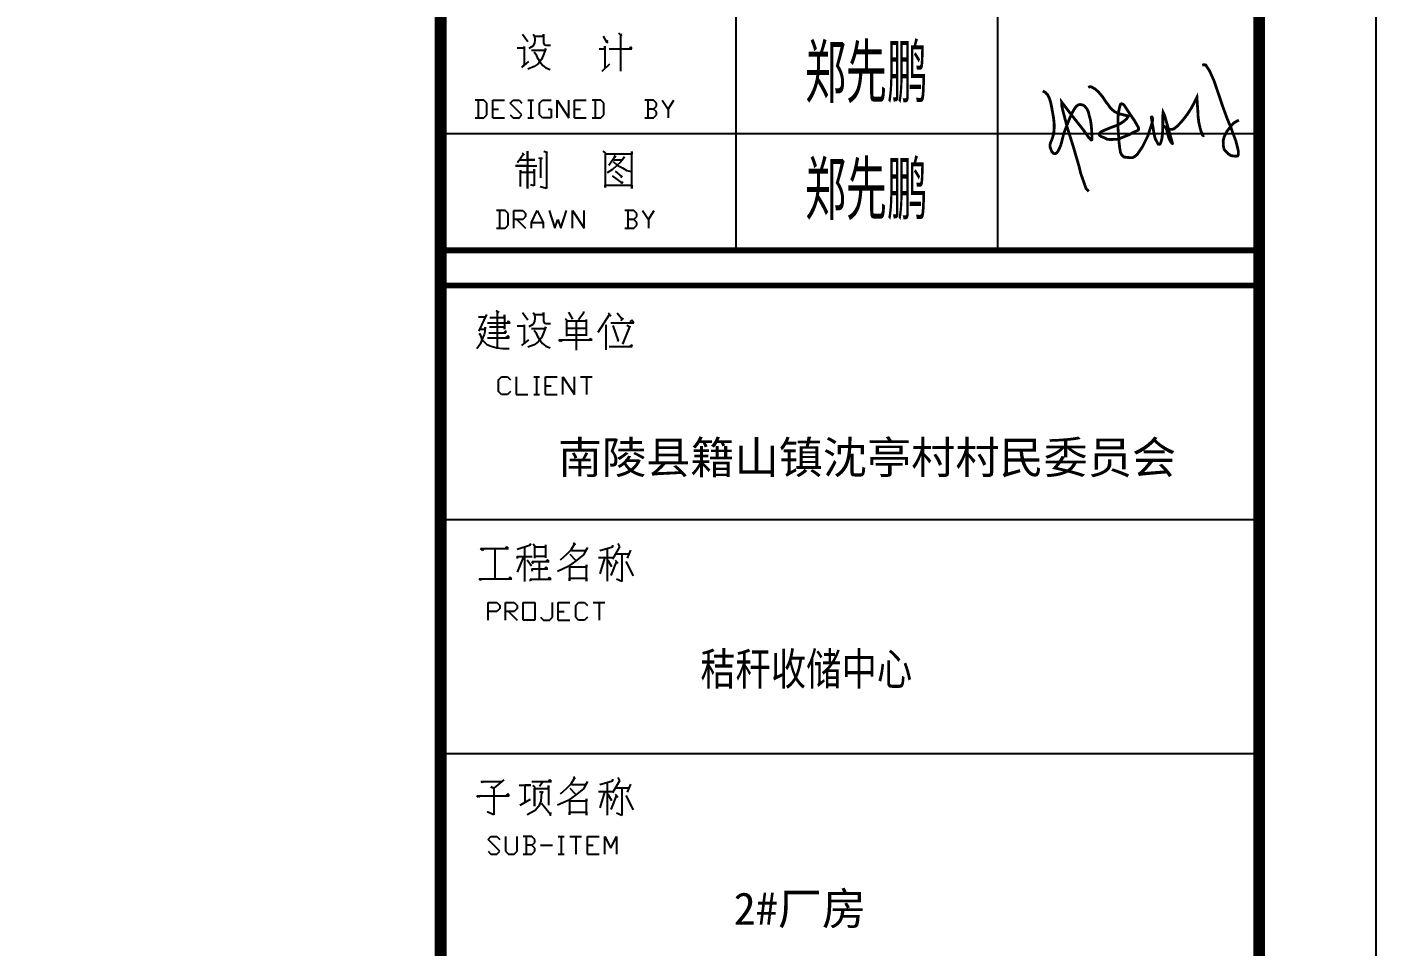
# Model space of a CAD drawing. Extents: x -307088 to 5640332, y -3541089 to -2181377.
# Drawn here: x 5542338 to 5553876, y -3164735 to -3156880 of the extents above; entities that cross this region are included whole.
import ezdxf

# ---------------------------------------------------------------- set-up
doc = ezdxf.new("R2010")
doc.units = 0
doc.header["$LTSCALE"] = 100
doc.header["$MEASUREMENT"] = 0
doc.layers.get('0').update_dxf_attribs({"linetype": 'CONTINUOUS'})
doc.layers.add('PUB_TITLE', color=4, linetype='CONTINUOUS')
doc.styles.add('TSSD_REIN', font='Tssdeng.shx', dxfattribs={"width": 0.7, "bigfont": 'hztxt.shx'})
doc.styles.add('图签2', font='simhei.ttf', dxfattribs={"height": 1000})

# ---------------------------------------------------------------- blocks, each defined once
blk = doc.blocks.new('A$C05C95A80')
at = {"const_width": 24}
for points in [[(1369, 1089), (1388, 1092), (1400, 1089), (1409, 1075), (1433, 1038), (1468, 961), (1499, 871), (1544, 738), (1583, 631), (1617, 549), (1658, 438), (1678, 356), (1679, 340), (1679, 323), (1673, 313), (1664, 312), (1654, 310), (1646, 311), (1628, 313), (1616, 315), (1589, 333), (1574, 348), (1560, 364), (1554, 378), (1551, 396), (1549, 442), (1556, 472), (1581, 523), (1621, 574), (1644, 597), (1683, 619)], [(6, 868), (31, 853), (50, 831), (61, 809), (73, 771), (84, 716), (93, 666), (99, 631), (103, 587), (103, 547), (100, 511), (93, 480), (83, 451), (77, 436), (73, 428), (70, 418), (68, 410), (68, 401), (68, 392), (70, 384), (74, 372), (78, 362), (82, 351), (90, 341), (96, 336), (103, 332), (111, 332), (121, 335), (131, 345), (140, 360), (146, 373), (160, 405), (171, 447), (187, 509), (213, 577), (242, 649), (262, 690), (283, 725), (296, 740), (311, 749), (327, 752), (341, 749), (355, 745), (369, 732), (385, 712), (396, 688), (402, 661), (414, 618), (419, 583), (424, 534), (426, 485), (426, 455), (426, 451), (425, 450), (423, 448), (421, 448), (419, 449), (417, 450), (403, 464), (355, 532), (310, 589), (257, 656), (213, 713), (167, 773), (169, 738), (179, 694), (217, 550), (267, 391), (317, 220), (330, 164), (377, 31), (400, 9)], [(395, 897), (408, 905), (416, 905), (428, 899), (456, 883), (483, 858), (518, 817), (546, 774), (568, 746), (583, 724), (604, 704), (622, 690), (648, 677), (674, 669), (703, 662), (727, 656), (736, 653), (737, 649), (723, 630), (700, 609)], [(700, 609), (668, 588), (652, 580), (633, 571), (591, 556), (540, 535), (508, 521), (500, 514), (494, 509), (489, 500), (490, 492), (496, 484), (502, 480), (541, 464), (556, 455), (564, 454), (578, 453), (593, 453), (654, 455), (675, 466), (740, 492), (790, 518), (822, 533), (825, 538), (825, 544), (825, 553), (787, 619), (759, 659), (705, 741), (699, 749), (694, 753), (687, 757), (681, 758), (674, 756), (670, 753), (669, 751), (668, 748), (667, 746), (657, 704), (654, 685), (651, 666), (650, 652), (649, 599), (650, 538), (652, 515), (658, 429), (663, 388), (671, 340), (683, 318), (699, 303), (733, 299), (771, 297), (790, 306), (812, 323), (858, 390), (903, 480), (930, 563), (939, 588), (943, 603), (945, 620), (945, 630), (941, 644), (938, 646), (935, 645), (934, 644), (934, 641), (935, 639), (935, 636), (951, 542), (958, 497), (967, 461), (983, 431), (990, 417), (993, 413), (999, 411), (1003, 411), (1008, 413), (1012, 418), (1021, 445), (1026, 467), (1029, 500), (1033, 557), (1032, 582), (1033, 660), (1034, 677), (1035, 685), (1041, 672), (1048, 657), (1057, 626), (1115, 421), (1114, 419), (1113, 419), (1112, 420), (1111, 420), (1109, 422), (1108, 423), (1107, 424), (1104, 427), (1103, 430), (1092, 448), (1081, 475), (1072, 512), (1063, 545), (1058, 556), (1058, 558), (1062, 556), (1066, 553), (1068, 551), (1072, 549), (1077, 545), (1088, 542), (1098, 539), (1109, 539), (1118, 541), (1127, 544), (1154, 565), (1191, 603), (1240, 665), (1274, 717), (1306, 776), (1324, 813), (1328, 753), (1332, 695), (1334, 652), (1341, 597), (1352, 548), (1369, 495), (1375, 488), (1382, 485), (1388, 486)]]:
    blk.add_lwpolyline(points, dxfattribs=at)
blk = doc.blocks.new('A$C24767006')
at = {"layer": 'PUB_TITLE'}
for p, q in [((3864, 28988, 1874), (3864, 18518, 1874)), ((7218, 28988, 1874), (7218, 18518, 1874)), ((1126, 21259, 1874), (1195, 21165, 1874)), ((1279, 21144, 1874), (1258, 21107, 1874)), ((1263, 21259, 1874), (1279, 21233, 1874)), ((1279, 21233, 1874), (1284, 21186, 1874)), ((1284, 21186, 1874), (1279, 21144, 1874)), ((1284, 21233, 1874), (1394, 21233, 1874)), ((1394, 21259, 1874), (1394, 21149, 1874)), ((1394, 21233, 1874), (1394, 21259, 1874)), ((1394, 21149, 1874), (1405, 21128, 1874)), ((1405, 21128, 1874), (1426, 21118, 1874)), ((1426, 21118, 1874), (1483, 21118, 1874)), ((2161, 21233, 1874), (2208, 21149, 1874)), ((2218, 21165, 1874), (2187, 21181, 1874)), ((2208, 21149, 1874), (2218, 21165, 1874)), ((2355, 21275, 1874), (2397, 21238, 1874)), ((2381, 21259, 1874), (2381, 20787, 1874)), ((2397, 21238, 1874), (2381, 21259, 1874)), ((1058, 21086, 1874), (1147, 21086, 1874)), ((1147, 21102, 1874), (1147, 20866, 1874)), ((1147, 21086, 1874), (1147, 21102, 1874)), ((1258, 21107, 1874), (1205, 21076, 1874)), ((1242, 21055, 1874), (1415, 21055, 1874)), ((1273, 21034, 1874), (1294, 21002, 1874)), ((1294, 21002, 1874), (1315, 20960, 1874)), ((1315, 20960, 1874), (1352, 20902, 1874)), ((1399, 21007, 1874), (1368, 20934, 1874)), ((1426, 21076, 1874), (1399, 21007, 1874)), ((1415, 21055, 1874), (1426, 21076, 1874)), ((2108, 21070, 1874), (2182, 21070, 1874)), ((2182, 21107, 1874), (2182, 20818, 1874)), ((2182, 21070, 1874), (2182, 21107, 1874)), ((2239, 21070, 1874), (2528, 21070, 1874)), ((2512, 21097, 1874), (2497, 21070, 1874)), ((2528, 21070, 1874), (2512, 21097, 1874)), ((1116, 20834, 1874), (1205, 20908, 1874)), ((1147, 20866, 1874), (1116, 20834, 1874)), ((1273, 20845, 1874), (1195, 20813, 1874)), ((1326, 20881, 1874), (1273, 20845, 1874)), ((1368, 20934, 1874), (1326, 20881, 1874)), ((1352, 20902, 1874), (1384, 20860, 1874)), ((1384, 20860, 1874), (1426, 20829, 1874)), ((1426, 20829, 1874), (1478, 20808, 1874)), ((2145, 20787, 1874), (2245, 20881, 1874)), ((631, 20413, 1874), (518, 20413, 1874)), ((556, 20413, 1874), (556, 20188, 1874)), ((668, 20375, 1874), (631, 20413, 1874)), ((668, 20225, 1874), (668, 20375, 1874)), ((743, 20413, 1874), (893, 20413, 1874)), ((743, 20188, 1874), (743, 20413, 1874)), ((743, 20300, 1874), (818, 20300, 1874)), ((968, 20375, 1874), (1006, 20413, 1874)), ((1118, 20225, 1874), (968, 20375, 1874)), ((1006, 20413, 1874), (1081, 20413, 1874)), ((1081, 20413, 1874), (1118, 20375, 1874)), ((1193, 20413, 1874), (1268, 20413, 1874)), ((1231, 20413, 1874), (1231, 20188, 1874)), ((1343, 20375, 1874), (1381, 20413, 1874)), ((1343, 20225, 1874), (1343, 20375, 1874)), ((1381, 20413, 1874), (1493, 20413, 1874)), ((1456, 20300, 1874), (1493, 20300, 1874)), ((1493, 20300, 1874), (1493, 20188, 1874)), ((1568, 20413, 1874), (1718, 20188, 1874)), ((1568, 20188, 1874), (1568, 20413, 1874)), ((1718, 20188, 1874), (1718, 20413, 1874)), ((1793, 20413, 1874), (1943, 20413, 1874)), ((1793, 20188, 1874), (1793, 20413, 1874)), ((1793, 20300, 1874), (1868, 20300, 1874)), ((2131, 20413, 1874), (2018, 20413, 1874)), ((2056, 20413, 1874), (2056, 20188, 1874)), ((2168, 20375, 1874), (2131, 20413, 1874)), ((2168, 20225, 1874), (2168, 20375, 1874)), ((2806, 20413, 1874), (2693, 20413, 1874)), ((2731, 20413, 1874), (2731, 20188, 1874)), ((2806, 20300, 1874), (2731, 20300, 1874)), ((2843, 20375, 1874), (2806, 20413, 1874)), ((2806, 20300, 1874), (2843, 20338, 1874)), ((2843, 20263, 1874), (2806, 20300, 1874)), ((2843, 20338, 1874), (2843, 20375, 1874)), ((2843, 20225, 1874), (2843, 20263, 1874)), ((2918, 20413, 1874), (2993, 20300, 1874)), ((2993, 20300, 1874), (3068, 20413, 1874)), ((2993, 20300, 1874), (2993, 20188, 1874)), ((518, 20188, 1874), (631, 20188, 1874)), ((631, 20188, 1874), (668, 20225, 1874)), ((743, 20188, 1874), (893, 20188, 1874)), ((968, 20225, 1874), (1006, 20188, 1874)), ((1006, 20188, 1874), (1081, 20188, 1874)), ((1081, 20188, 1874), (1118, 20225, 1874)), ((1193, 20188, 1874), (1268, 20188, 1874)), ((1381, 20188, 1874), (1343, 20225, 1874)), ((1493, 20188, 1874), (1381, 20188, 1874)), ((1793, 20188, 1874), (1943, 20188, 1874)), ((2018, 20188, 1874), (2131, 20188, 1874)), ((2131, 20188, 1874), (2168, 20225, 1874)), ((2693, 20188, 1874), (2806, 20188, 1874)), ((2806, 20188, 1874), (2843, 20225, 1874)), ((75, 19988, 1874), (10575, 19988, 1874)), ((1121, 19738, 1874), (1147, 19712, 1874)), ((1189, 19759, 1874), (1189, 19282, 1874)), ((1189, 19649, 1874), (1189, 19759, 1874)), ((1399, 19759, 1874), (1447, 19744, 1874)), ((1431, 19749, 1874), (1431, 19282, 1874)), ((1447, 19744, 1874), (1431, 19749, 1874)), ((2155, 19759, 1874), (2187, 19738, 1874)), ((2187, 19738, 1874), (2187, 19292, 1874)), ((2528, 19754, 1874), (2528, 19723, 1874)), ((2528, 19282, 1874), (2528, 19754, 1874)), ((1037, 19570, 1874), (1310, 19570, 1874)), ((1189, 19570, 1874), (1037, 19570, 1874)), ((1137, 19723, 1874), (1063, 19612, 1874)), ((1095, 19649, 1874), (1284, 19649, 1874)), ((1147, 19712, 1874), (1137, 19723, 1874)), ((1284, 19649, 1874), (1189, 19649, 1874)), ((1189, 19282, 1874), (1189, 19570, 1874)), ((1331, 19675, 1874), (1378, 19665, 1874)), ((1357, 19665, 1874), (1357, 19418, 1874)), ((1378, 19665, 1874), (1357, 19665, 1874)), ((2528, 19723, 1874), (2187, 19723, 1874)), ((2313, 19691, 1874), (2234, 19576, 1874)), ((2329, 19570, 1874), (2281, 19523, 1874)), ((2287, 19628, 1874), (2339, 19581, 1874)), ((2297, 19702, 1874), (2323, 19681, 1874)), ((2297, 19649, 1874), (2402, 19649, 1874)), ((2323, 19681, 1874), (2313, 19691, 1874)), ((2386, 19623, 1874), (2329, 19570, 1874)), ((2339, 19581, 1874), (2407, 19544, 1874)), ((2434, 19686, 1874), (2386, 19623, 1874)), ((2402, 19649, 1874), (2434, 19686, 1874)), ((1100, 19518, 1874), (1100, 19492, 1874)), ((1100, 19308, 1874), (1100, 19518, 1874)), ((1100, 19492, 1874), (1273, 19492, 1874)), ((1273, 19528, 1874), (1273, 19313, 1874)), ((1273, 19492, 1874), (1273, 19528, 1874)), ((2281, 19523, 1874), (2213, 19481, 1874)), ((2276, 19444, 1874), (2402, 19350, 1874)), ((2313, 19502, 1874), (2397, 19434, 1874)), ((2402, 19444, 1874), (2386, 19418, 1874)), ((2397, 19434, 1874), (2402, 19444, 1874)), ((2407, 19544, 1874), (2465, 19513, 1874)), ((2465, 19513, 1874), (2518, 19497, 1874)), ((1273, 19313, 1874), (1226, 19329, 1874)), ((1431, 19282, 1874), (1352, 19303, 1874)), ((2187, 19324, 1874), (2528, 19324, 1874)), ((2187, 19292, 1874), (2187, 19324, 1874)), ((2413, 19366, 1874), (2392, 19339, 1874)), ((2402, 19350, 1874), (2413, 19366, 1874)), ((2528, 19324, 1874), (2528, 19282, 1874)), ((903, 18997, 1874), (790, 18997, 1874)), ((828, 18997, 1874), (828, 18772, 1874)), ((940, 18960, 1874), (903, 18997, 1874)), ((940, 18810, 1874), (940, 18960, 1874)), ((1015, 18997, 1874), (1128, 18997, 1874)), ((1015, 18772, 1874), (1015, 18997, 1874)), ((1128, 18885, 1874), (1015, 18885, 1874)), ((1053, 18885, 1874), (1165, 18772, 1874)), ((1128, 18997, 1874), (1165, 18960, 1874)), ((1165, 18922, 1874), (1128, 18885, 1874)), ((1165, 18960, 1874), (1165, 18922, 1874)), ((1240, 18847, 1874), (1315, 18997, 1874)), ((1315, 18997, 1874), (1390, 18847, 1874)), ((1465, 18997, 1874), (1540, 18772, 1874)), ((1540, 18772, 1874), (1578, 18885, 1874)), ((1578, 18885, 1874), (1615, 18772, 1874)), ((1615, 18772, 1874), (1690, 18997, 1874)), ((1765, 18997, 1874), (1915, 18772, 1874)), ((1765, 18772, 1874), (1765, 18997, 1874)), ((1915, 18772, 1874), (1915, 18997, 1874)), ((2553, 18997, 1874), (2440, 18997, 1874)), ((2478, 18997, 1874), (2478, 18772, 1874)), ((2553, 18885, 1874), (2478, 18885, 1874)), ((2590, 18960, 1874), (2553, 18997, 1874)), ((2553, 18885, 1874), (2590, 18922, 1874)), ((2590, 18847, 1874), (2553, 18885, 1874)), ((2590, 18922, 1874), (2590, 18960, 1874)), ((2665, 18997, 1874), (2740, 18885, 1874)), ((2740, 18885, 1874), (2815, 18997, 1874)), ((2740, 18885, 1874), (2740, 18772, 1874)), ((790, 18772, 1874), (903, 18772, 1874)), ((903, 18772, 1874), (940, 18810, 1874)), ((1240, 18847, 1874), (1390, 18847, 1874)), ((1240, 18772, 1874), (1240, 18847, 1874)), ((1390, 18847, 1874), (1390, 18772, 1874)), ((2440, 18772, 1874), (2553, 18772, 1874)), ((2553, 18772, 1874), (2590, 18810, 1874)), ((2590, 18810, 1874), (2590, 18847, 1874)), ((664, 17665, 1874), (564, 17455, 1874)), ((785, 17718, 1874), (821, 17691, 1874)), ((800, 17702, 1874), (800, 17245, 1874)), ((821, 17691, 1874), (800, 17702, 1874)), ((895, 17660, 1874), (895, 17476, 1874)), ((895, 17628, 1874), (895, 17660, 1874)), ((1126, 17691, 1874), (1194, 17597, 1874)), ((1262, 17691, 1874), (1278, 17665, 1874)), ((1278, 17665, 1874), (1283, 17618, 1874)), ((1283, 17665, 1874), (1394, 17665, 1874)), ((1394, 17691, 1874), (1394, 17581, 1874)), ((1394, 17665, 1874), (1394, 17691, 1874)), ((1714, 17697, 1874), (1766, 17607, 1874)), ((1913, 17686, 1874), (1845, 17597, 1874)), ((1903, 17702, 1874), (1913, 17686, 1874)), ((2239, 17660, 1874), (2092, 17434, 1874)), ((2223, 17686, 1874), (2260, 17649, 1874)), ((2260, 17649, 1874), (2239, 17660, 1874)), ((2339, 17686, 1874), (2407, 17602, 1874)), ((559, 17634, 1874), (638, 17634, 1874)), ((648, 17502, 1874), (643, 17445, 1874)), ((648, 17476, 1874), (648, 17502, 1874)), ((674, 17560, 1874), (968, 17560, 1874)), ((895, 17502, 1874), (701, 17502, 1874)), ((706, 17628, 1874), (895, 17628, 1874)), ((895, 17476, 1874), (895, 17502, 1874)), ((947, 17581, 1874), (932, 17560, 1874)), ((968, 17560, 1874), (947, 17581, 1874)), ((1058, 17518, 1874), (1147, 17518, 1874)), ((1147, 17534, 1874), (1147, 17298, 1874)), ((1147, 17518, 1874), (1147, 17534, 1874)), ((1257, 17539, 1874), (1205, 17508, 1874)), ((1241, 17487, 1874), (1415, 17487, 1874)), ((1278, 17576, 1874), (1257, 17539, 1874)), ((1283, 17618, 1874), (1278, 17576, 1874)), ((1394, 17581, 1874), (1404, 17560, 1874)), ((1425, 17508, 1874), (1399, 17439, 1874)), ((1404, 17560, 1874), (1425, 17550, 1874)), ((1415, 17487, 1874), (1425, 17508, 1874)), ((1425, 17550, 1874), (1483, 17550, 1874)), ((1672, 17613, 1874), (1688, 17597, 1874)), ((1688, 17597, 1874), (1688, 17387, 1874)), ((1693, 17492, 1874), (1940, 17492, 1874)), ((1698, 17586, 1874), (1940, 17586, 1874)), ((1814, 17581, 1874), (1814, 17208, 1874)), ((1940, 17602, 1874), (1940, 17392, 1874)), ((2192, 17534, 1874), (2192, 17214, 1874)), ((2260, 17560, 1874), (2554, 17560, 1874)), ((2286, 17523, 1874), (2354, 17329, 1874)), ((2417, 17618, 1874), (2386, 17586, 1874)), ((2407, 17602, 1874), (2417, 17618, 1874)), ((2496, 17508, 1874), (2407, 17287, 1874)), ((2465, 17529, 1874), (2512, 17502, 1874)), ((2512, 17502, 1874), (2496, 17508, 1874)), ((2528, 17592, 1874), (2501, 17571, 1874)), ((2554, 17560, 1874), (2528, 17592, 1874)), ((564, 17455, 1874), (585, 17476, 1874)), ((569, 17424, 1874), (590, 17392, 1874)), ((601, 17329, 1874), (580, 17287, 1874)), ((585, 17476, 1874), (648, 17476, 1874)), ((590, 17392, 1874), (601, 17355, 1874)), ((617, 17371, 1874), (601, 17329, 1874)), ((601, 17355, 1874), (627, 17319, 1874)), ((632, 17408, 1874), (617, 17371, 1874)), ((627, 17319, 1874), (669, 17282, 1874)), ((643, 17445, 1874), (632, 17408, 1874)), ((674, 17366, 1874), (953, 17366, 1874)), ((695, 17429, 1874), (911, 17429, 1874)), ((905, 17450, 1874), (890, 17434, 1874)), ((916, 17434, 1874), (905, 17455, 1874)), ((911, 17455, 1874), (905, 17450, 1874)), ((937, 17392, 1874), (905, 17366, 1874)), ((911, 17429, 1874), (911, 17455, 1874)), ((953, 17366, 1874), (937, 17392, 1874)), ((1115, 17266, 1874), (1205, 17340, 1874)), ((1273, 17466, 1874), (1294, 17434, 1874)), ((1325, 17313, 1874), (1273, 17277, 1874)), ((1294, 17434, 1874), (1315, 17392, 1874)), ((1315, 17392, 1874), (1352, 17334, 1874)), ((1367, 17366, 1874), (1325, 17313, 1874)), ((1352, 17334, 1874), (1383, 17292, 1874)), ((1399, 17439, 1874), (1367, 17366, 1874)), ((1593, 17340, 1874), (2018, 17340, 1874)), ((1609, 17319, 1874), (1593, 17340, 1874)), ((1630, 17334, 1874), (1609, 17319, 1874)), ((1688, 17403, 1874), (1940, 17403, 1874)), ((2003, 17355, 1874), (1982, 17340, 1874)), ((2018, 17340, 1874), (2003, 17355, 1874)), ((2354, 17345, 1874), (2344, 17319, 1874)), ((2354, 17329, 1874), (2354, 17345, 1874)), ((580, 17287, 1874), (538, 17224, 1874)), ((669, 17282, 1874), (722, 17261, 1874)), ((722, 17261, 1874), (795, 17240, 1874)), ((795, 17240, 1874), (874, 17229, 1874)), ((874, 17229, 1874), (953, 17229, 1874)), ((1147, 17298, 1874), (1115, 17266, 1874)), ((1273, 17277, 1874), (1194, 17245, 1874)), ((1383, 17292, 1874), (1425, 17261, 1874)), ((1425, 17261, 1874), (1478, 17240, 1874)), ((2239, 17256, 1874), (2533, 17256, 1874)), ((2528, 17277, 1874), (2501, 17261, 1874)), ((2533, 17256, 1874), (2528, 17277, 1874)), ((819, 16827, 1874), (856, 16865, 1874)), ((819, 16677, 1874), (819, 16827, 1874)), ((856, 16865, 1874), (931, 16865, 1874)), ((931, 16865, 1874), (969, 16827, 1874)), ((1044, 16865, 1874), (1044, 16640, 1874)), ((1269, 16865, 1874), (1344, 16865, 1874)), ((1306, 16865, 1874), (1306, 16640, 1874)), ((1419, 16865, 1874), (1569, 16865, 1874)), ((1419, 16640, 1874), (1419, 16865, 1874)), ((1644, 16865, 1874), (1794, 16640, 1874)), ((1644, 16640, 1874), (1644, 16865, 1874)), ((1794, 16640, 1874), (1794, 16865, 1874)), ((1869, 16865, 1874), (2019, 16865, 1874)), ((1944, 16865, 1874), (1944, 16640, 1874)), ((856, 16640, 1874), (819, 16677, 1874)), ((931, 16640, 1874), (856, 16640, 1874)), ((969, 16677, 1874), (931, 16640, 1874)), ((1044, 16640, 1874), (1194, 16640, 1874)), ((1269, 16640, 1874), (1344, 16640, 1874)), ((1419, 16752, 1874), (1494, 16752, 1874)), ((1419, 16640, 1874), (1569, 16640, 1874)), ((75, 15038, 1874), (10575, 15038, 1874)), ((1218, 14729, 1874), (1229, 14708, 1874)), ((1260, 14724, 1874), (1281, 14703, 1874)), ((1418, 14714, 1874), (1418, 14546, 1874)), ((1790, 14724, 1874), (1743, 14645, 1874)), ((1780, 14740, 1874), (1801, 14714, 1874)), ((1801, 14714, 1874), (1790, 14724, 1874)), ((2347, 14729, 1874), (2368, 14687, 1874)), ((588, 14666, 1874), (945, 14666, 1874)), ((614, 14640, 1874), (588, 14666, 1874)), ((635, 14666, 1874), (614, 14640, 1874)), ((772, 14666, 1874), (772, 14278, 1874)), ((772, 14661, 1874), (772, 14278, 1874)), ((924, 14687, 1874), (903, 14661, 1874)), ((945, 14666, 1874), (924, 14687, 1874)), ((1229, 14708, 1874), (1055, 14651, 1874)), ((1055, 14561, 1874), (1250, 14561, 1874)), ((1061, 14535, 1874), (1055, 14561, 1874)), ((1134, 14551, 1874), (1055, 14362, 1874)), ((1150, 14682, 1874), (1150, 14241, 1874)), ((1281, 14703, 1874), (1281, 14540, 1874)), ((1281, 14687, 1874), (1423, 14687, 1874)), ((1286, 14567, 1874), (1423, 14567, 1874)), ((1691, 14588, 1874), (1607, 14514, 1874)), ((1743, 14645, 1874), (1691, 14588, 1874)), ((1733, 14593, 1874), (1806, 14514, 1874)), ((1754, 14640, 1874), (1932, 14640, 1874)), ((1906, 14582, 1874), (1806, 14504, 1874)), ((1958, 14677, 1874), (1906, 14582, 1874)), ((1932, 14640, 1874), (1958, 14677, 1874)), ((2100, 14551, 1874), (2279, 14551, 1874)), ((2279, 14682, 1874), (2116, 14635, 1874)), ((2179, 14540, 1874), (2116, 14341, 1874)), ((2210, 14661, 1874), (2210, 14246, 1874)), ((2279, 14708, 1874), (2279, 14682, 1874)), ((2368, 14687, 1874), (2279, 14530, 1874)), ((2310, 14598, 1874), (2494, 14598, 1874)), ((2399, 14598, 1874), (2399, 14241, 1874)), ((2510, 14645, 1874), (2468, 14540, 1874)), ((1187, 14519, 1874), (1239, 14441, 1874)), ((1244, 14404, 1874), (1449, 14404, 1874)), ((1255, 14372, 1874), (1244, 14404, 1874)), ((1250, 14498, 1874), (1465, 14498, 1874)), ((1260, 14467, 1874), (1250, 14498, 1874)), ((1339, 14493, 1874), (1339, 14273, 1874)), ((1428, 14425, 1874), (1407, 14399, 1874)), ((1444, 14519, 1874), (1418, 14493, 1874)), ((1449, 14404, 1874), (1428, 14425, 1874)), ((1465, 14498, 1874), (1444, 14519, 1874)), ((1712, 14435, 1874), (1575, 14372, 1874)), ((1806, 14504, 1874), (1712, 14435, 1874)), ((1717, 14451, 1874), (1727, 14441, 1874)), ((1727, 14441, 1874), (1727, 14252, 1874)), ((1948, 14425, 1874), (1738, 14425, 1874)), ((1948, 14456, 1874), (1948, 14425, 1874)), ((1948, 14246, 1874), (1948, 14456, 1874)), ((2221, 14514, 1874), (2268, 14435, 1874)), ((2331, 14504, 1874), (2258, 14320, 1874)), ((2315, 14514, 1874), (2347, 14477, 1874)), ((2452, 14498, 1874), (2546, 14315, 1874)), ((567, 14278, 1874), (987, 14278, 1874)), ((583, 14257, 1874), (567, 14278, 1874)), ((609, 14273, 1874), (583, 14257, 1874)), ((966, 14299, 1874), (945, 14278, 1874)), ((987, 14278, 1874), (966, 14299, 1874)), ((1223, 14273, 1874), (1491, 14273, 1874)), ((1234, 14246, 1874), (1223, 14273, 1874)), ((1470, 14294, 1874), (1449, 14267, 1874)), ((1491, 14273, 1874), (1470, 14294, 1874)), ((1727, 14283, 1874), (1948, 14283, 1874)), ((1727, 14252, 1874), (1727, 14283, 1874)), ((1948, 14283, 1874), (1948, 14246, 1874)), ((2399, 14241, 1874), (2331, 14273, 1874)), ((683, 13972, 1874), (795, 13972, 1874)), ((683, 13747, 1874), (683, 13972, 1874)), ((795, 13859, 1874), (683, 13859, 1874)), ((795, 13972, 1874), (833, 13934, 1874)), ((833, 13897, 1874), (795, 13859, 1874)), ((833, 13934, 1874), (833, 13897, 1874)), ((908, 13972, 1874), (1020, 13972, 1874)), ((908, 13747, 1874), (908, 13972, 1874)), ((1020, 13859, 1874), (908, 13859, 1874)), ((945, 13859, 1874), (1058, 13747, 1874)), ((1020, 13972, 1874), (1058, 13934, 1874)), ((1058, 13897, 1874), (1020, 13859, 1874)), ((1058, 13934, 1874), (1058, 13897, 1874)), ((1133, 13972, 1874), (1283, 13972, 1874)), ((1133, 13747, 1874), (1133, 13972, 1874)), ((1283, 13972, 1874), (1283, 13747, 1874)), ((1508, 13784, 1874), (1508, 13972, 1874)), ((1583, 13972, 1874), (1733, 13972, 1874)), ((1583, 13747, 1874), (1583, 13972, 1874)), ((1583, 13859, 1874), (1658, 13859, 1874)), ((1808, 13934, 1874), (1845, 13972, 1874)), ((1808, 13784, 1874), (1808, 13934, 1874)), ((1845, 13972, 1874), (1920, 13972, 1874)), ((1920, 13972, 1874), (1958, 13934, 1874)), ((2033, 13972, 1874), (2183, 13972, 1874)), ((2108, 13972, 1874), (2108, 13747, 1874)), ((1283, 13747, 1874), (1133, 13747, 1874)), ((1358, 13784, 1874), (1395, 13747, 1874)), ((1395, 13747, 1874), (1470, 13747, 1874)), ((1470, 13747, 1874), (1508, 13784, 1874)), ((1583, 13747, 1874), (1733, 13747, 1874)), ((1845, 13747, 1874), (1808, 13784, 1874)), ((1920, 13747, 1874), (1845, 13747, 1874)), ((1958, 13784, 1874), (1920, 13747, 1874)), ((75, 12038, 1874), (10575, 12038, 1874)), ((593, 11677, 1874), (866, 11677, 1874)), ((609, 11661, 1874), (593, 11677, 1874)), ((625, 11677, 1874), (609, 11661, 1874)), ((719, 11609, 1874), (756, 11593, 1874)), ((756, 11593, 1874), (719, 11609, 1874)), ((887, 11698, 1874), (756, 11593, 1874)), ((866, 11677, 1874), (887, 11698, 1874)), ((1082, 11630, 1874), (1234, 11630, 1874)), ((1155, 11630, 1874), (1155, 11409, 1874)), ((1234, 11630, 1874), (1155, 11630, 1874)), ((1244, 11677, 1874), (1496, 11677, 1874)), ((1255, 11624, 1874), (1281, 11609, 1874)), ((1281, 11609, 1874), (1281, 11362, 1874)), ((1386, 11672, 1874), (1344, 11614, 1874)), ((1475, 11698, 1874), (1460, 11677, 1874)), ((1460, 11624, 1874), (1460, 11372, 1874)), ((1460, 11588, 1874), (1460, 11624, 1874)), ((1496, 11677, 1874), (1475, 11698, 1874)), ((1743, 11645, 1874), (1691, 11588, 1874)), ((1790, 11724, 1874), (1743, 11645, 1874)), ((1754, 11640, 1874), (1932, 11640, 1874)), ((1780, 11740, 1874), (1801, 11714, 1874)), ((1801, 11714, 1874), (1790, 11724, 1874)), ((1958, 11677, 1874), (1906, 11582, 1874)), ((1932, 11640, 1874), (1958, 11677, 1874)), ((2279, 11682, 1874), (2116, 11635, 1874)), ((2210, 11661, 1874), (2210, 11246, 1874)), ((2279, 11708, 1874), (2279, 11682, 1874)), ((2368, 11687, 1874), (2279, 11530, 1874)), ((2310, 11598, 1874), (2494, 11598, 1874)), ((2347, 11729, 1874), (2368, 11687, 1874)), ((2399, 11598, 1874), (2399, 11241, 1874)), ((2510, 11645, 1874), (2468, 11540, 1874)), ((541, 11493, 1874), (956, 11493, 1874)), ((562, 11477, 1874), (541, 11493, 1874)), ((588, 11498, 1874), (562, 11477, 1874)), ((756, 11593, 1874), (756, 11252, 1874)), ((935, 11519, 1874), (914, 11498, 1874)), ((956, 11493, 1874), (935, 11519, 1874)), ((1097, 11372, 1874), (1229, 11451, 1874)), ((1281, 11588, 1874), (1460, 11588, 1874)), ((1281, 11362, 1874), (1281, 11588, 1874)), ((1360, 11425, 1874), (1334, 11362, 1874)), ((1344, 11551, 1874), (1391, 11535, 1874)), ((1370, 11546, 1874), (1360, 11425, 1874)), ((1391, 11535, 1874), (1370, 11546, 1874)), ((1712, 11435, 1874), (1575, 11372, 1874)), ((1691, 11588, 1874), (1607, 11514, 1874)), ((1806, 11504, 1874), (1712, 11435, 1874)), ((1717, 11451, 1874), (1727, 11441, 1874)), ((1727, 11441, 1874), (1727, 11252, 1874)), ((1733, 11593, 1874), (1806, 11514, 1874)), ((1948, 11425, 1874), (1738, 11425, 1874)), ((1906, 11582, 1874), (1806, 11504, 1874)), ((1948, 11456, 1874), (1948, 11425, 1874)), ((1948, 11246, 1874), (1948, 11456, 1874)), ((2100, 11551, 1874), (2279, 11551, 1874)), ((2179, 11540, 1874), (2116, 11341, 1874)), ((2221, 11514, 1874), (2268, 11435, 1874)), ((2331, 11504, 1874), (2258, 11320, 1874)), ((2315, 11514, 1874), (2347, 11477, 1874)), ((2452, 11498, 1874), (2546, 11315, 1874)), ((756, 11252, 1874), (672, 11288, 1874)), ((1155, 11409, 1874), (1097, 11372, 1874)), ((1286, 11304, 1874), (1187, 11252, 1874)), ((1334, 11362, 1874), (1286, 11304, 1874)), ((1370, 11399, 1874), (1481, 11262, 1874)), ((1486, 11278, 1874), (1481, 11236, 1874)), ((1481, 11262, 1874), (1486, 11278, 1874)), ((1727, 11283, 1874), (1948, 11283, 1874)), ((1727, 11252, 1874), (1727, 11283, 1874)), ((1948, 11283, 1874), (1948, 11246, 1874)), ((2399, 11241, 1874), (2331, 11273, 1874)), ((683, 10934, 1874), (720, 10972, 1874)), ((833, 10784, 1874), (683, 10934, 1874)), ((720, 10972, 1874), (795, 10972, 1874)), ((795, 10972, 1874), (833, 10934, 1874)), ((908, 10972, 1874), (908, 10784, 1874)), ((1058, 10784, 1874), (1058, 10972, 1874)), ((1245, 10972, 1874), (1133, 10972, 1874)), ((1170, 10972, 1874), (1170, 10747, 1874)), ((1283, 10934, 1874), (1245, 10972, 1874)), ((1283, 10897, 1874), (1283, 10934, 1874)), ((1583, 10972, 1874), (1658, 10972, 1874)), ((1620, 10972, 1874), (1620, 10747, 1874)), ((1733, 10972, 1874), (1883, 10972, 1874)), ((1808, 10972, 1874), (1808, 10747, 1874)), ((1958, 10972, 1874), (2108, 10972, 1874)), ((1958, 10747, 1874), (1958, 10972, 1874)), ((2183, 10972, 1874), (2258, 10822, 1874)), ((2183, 10747, 1874), (2183, 10972, 1874)), ((2258, 10822, 1874), (2333, 10972, 1874)), ((2333, 10972, 1874), (2333, 10747, 1874)), ((683, 10784, 1874), (720, 10747, 1874)), ((720, 10747, 1874), (795, 10747, 1874)), ((795, 10747, 1874), (833, 10784, 1874)), ((908, 10784, 1874), (945, 10747, 1874)), ((945, 10747, 1874), (1020, 10747, 1874)), ((1020, 10747, 1874), (1058, 10784, 1874)), ((1133, 10747, 1874), (1245, 10747, 1874)), ((1245, 10859, 1874), (1170, 10859, 1874)), ((1245, 10859, 1874), (1283, 10897, 1874)), ((1283, 10822, 1874), (1245, 10859, 1874)), ((1245, 10747, 1874), (1283, 10784, 1874)), ((1283, 10784, 1874), (1283, 10822, 1874)), ((1358, 10859, 1874), (1508, 10859, 1874)), ((1583, 10747, 1874), (1658, 10747, 1874)), ((1958, 10859, 1874), (2033, 10859, 1874)), ((1958, 10747, 1874), (2108, 10747, 1874))]:
    blk.add_line(p, q, dxfattribs=at)
at = {"layer": 'PUB_TITLE', "const_width": 150, "elevation": 1874}
blk.add_lwpolyline([(75, 60038), (75, 38)], dxfattribs=at)
at = {"layer": 'PUB_TITLE', "const_width": 75, "elevation": 1874}
for points in [[(75, 28988), (10575, 28988), (10575, 18488), (75, 18488)], [(75, 38), (75, 18038), (10575, 18038), (10575, 38)]]:
    blk.add_lwpolyline(points, close=True, dxfattribs=at)
at = {"xscale": 1.5, "yscale": 1.5, "zscale": 1.5}
blk.add_blockref('A$C05C95A80', (7791, 19230), dxfattribs=at)
at = {"layer": 'PUB_TITLE', "style": 'TSSD_REIN', "width": 0.7}
for p in [(4750, 20379, 1874), (4750, 18879, 1874)]:
    blk.add_text('郑先鹏', height=750, dxfattribs=at).set_placement(p)
at = {"layer": 'PUB_TITLE', "color": 6, "style": '图签2'}
for s, height, p in [('南陵县籍山镇沈亭村村民委员会', 415.33, (1579, 15625, 1874)), ('2#厂房', 415.3, (3835, 9840, 1874))]:
    blk.add_text(s, height=height, dxfattribs=at).set_placement(p)
at = {"layer": 'PUB_TITLE', "color": 6, "style": '图签2', "width": 0.8}
blk.add_text('秸秆收储中心', height=415.3, dxfattribs=at).set_placement((3405, 12913, 1874))

msp = doc.modelspace()

# ---------------------------------------------------------------- linework, layer by layer
at = {"layer": 'PUB_TITLE'}
msp.add_lwpolyline([(5479576.3, -3172089.1), (5553876.3, -3172089.1), (5553876.3, -3130089.1), (5479576.3, -3130089.1)], close=True, dxfattribs=at)
at = {"layer": 'PUB_TITLE', "const_width": 100}
msp.add_lwpolyline([(5482076.3, -3171089.1), (5552876.3, -3171089.1), (5552876.3, -3131089.1), (5482076.3, -3131089.1)], close=True, dxfattribs=at)

# ---------------------------------------------------------------- block references
at = {"xscale": 0.6666666666666666, "yscale": 0.6666666666666666, "zscale": 0.6666666666666666}
msp.add_blockref('A$C24767006', (5545826.3, -3171114.1, -1249), dxfattribs=at)

doc.saveas('drawing.dxf')
